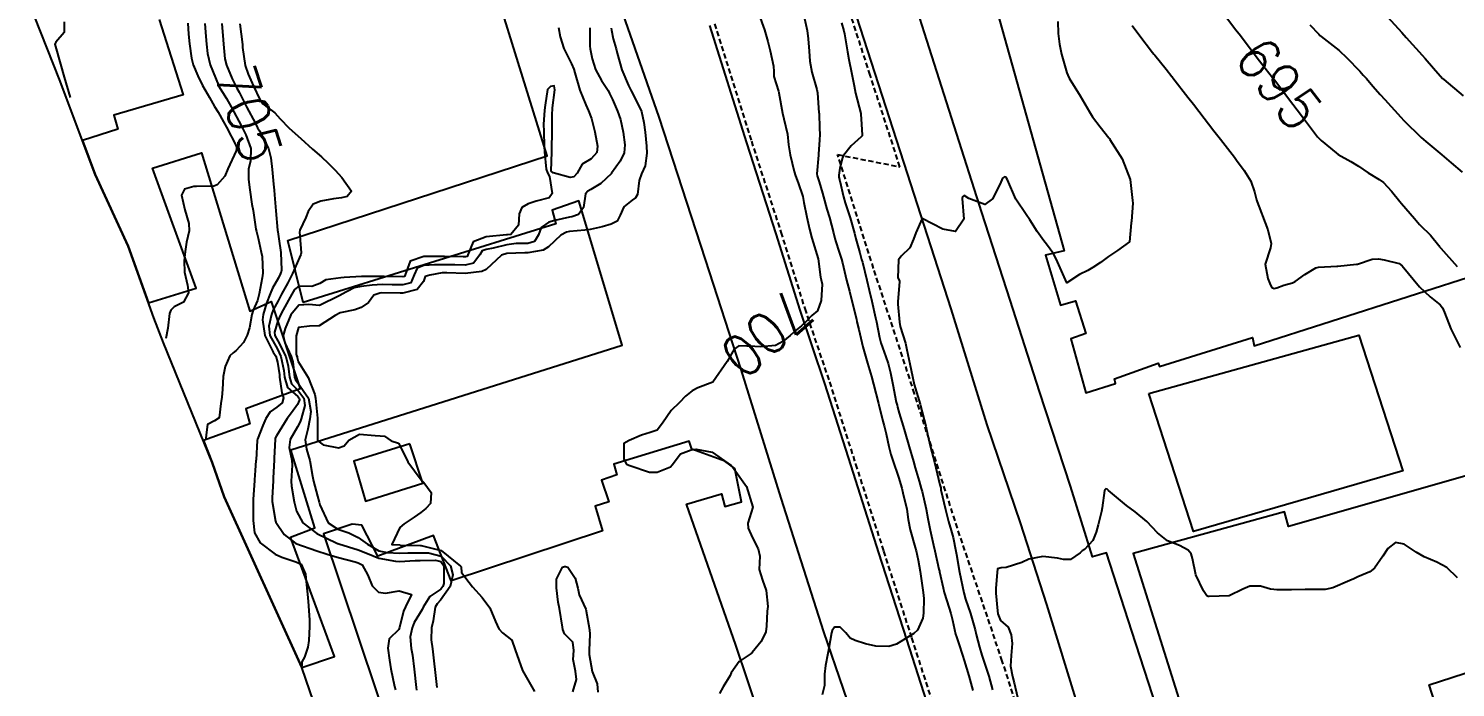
# Model space of a CAD drawing. Header units: metres. Extents: x 292545 to 299085, y 7450245 to 7463078.
# Drawn here: x 296831.3 to 296968.9, y 7452537.4 to 7452600.8 of the extents above; entities that cross this region are included whole.
import ezdxf
from ezdxf.enums import TextEntityAlignment as Align

# ---------------------------------------------------------------- set-up
doc = ezdxf.new("R2010")
doc.units = ezdxf.units.M
doc.linetypes.add('DASHED', pattern=[0.75, 0.5, -0.25])
for name, color, linetype in [('Area', 45, 'Continuous'), ('Canteiro', 45, 'DASHED'), ('Cotas', 45, 'Continuous'), ('Curvas de Nivel 1m', 11, 'Continuous'), ('Curvas de Nivel 5m', 15, 'Continuous'), ('Edificações', 30, 'Continuous'), ('Vias Primárias', 230, 'Continuous')]:
    doc.layers.add(name, color=color, linetype=linetype)
doc.styles.add('Style-STANDARD', font='STANDARD.shx')

msp = doc.modelspace()

# ---------------------------------------------------------------- linework, layer by layer
at = {"layer": 'Area'}
msp.add_polyline3d([(296859.16, 7452534.88, 704.36), (296857.63, 7452539.27, 713.06), (296850.15, 7452555.73, 712.18), (296849.01, 7452559.03, 712.31), (296844.32, 7452570.57, 706.93), (296843.39, 7452572.96, 707.01), (296840.89, 7452579.87, 716.77), (296837.72, 7452586.78, 712.72), (296834.29, 7452595.95, 707.87), (296831.3, 7452603.49, 707.73)], dxfattribs=at)
at = {"layer": 'Canteiro'}
for points in [[(296928.26, 7452530.32), (296925.17, 7452539.9), (296920.84, 7452552.71), (296916.71, 7452565.66), (296912.76, 7452577.74), (296909.29, 7452588.71), (296915.3, 7452587.53), (296912.43, 7452596.36), (296908.13, 7452609.71)], [(296897.44, 7452601.3), (296900.98, 7452590), (296903.83, 7452581.22), (296906.12, 7452573.87), (296908.51, 7452566.79), (296911.03, 7452558.86), (296913.72, 7452550.49), (296916.42, 7452542.14), (296918.61, 7452535.32)]]:
    msp.add_lwpolyline(points, dxfattribs=at)
at = {"layer": 'Curvas de Nivel 1m', "flags": 128}
for points, elevation in [([(296905.98, 7452602.38), (296906.36, 7452600.66), (296906.47, 7452599.86), (296906.54, 7452598.66), (296906.61, 7452597.69), (296906.8, 7452596.66), (296907.29, 7452594.96), (296907.36, 7452594.65), (296907.49, 7452592.74), (296907.5, 7452592.65), (296907.56, 7452591.26), (296907.57, 7452590.65), (296907.55, 7452590.14), (296907.46, 7452588.73), (296907.45, 7452588.65), (296907.3, 7452586.86), (296907.32, 7452586.65), (296907.5, 7452586.08), (296907.84, 7452585), (296907.94, 7452584.64), (296908.27, 7452583.44), (296908.5, 7452582.63), (296908.91, 7452581.16), (296909.04, 7452580.63), (296909.12, 7452580.31), (296909.42, 7452579.4), (296909.67, 7452578.62), (296909.76, 7452578.27), (296910.16, 7452576.61), (296910.44, 7452575.55), (296910.68, 7452574.61), (296911.11, 7452572.84), (296911.16, 7452572.6), (296911.33, 7452571.84), (296911.62, 7452570.6), (296911.74, 7452570.17), (296912.19, 7452568.59), (296912.56, 7452567.31), (296912.76, 7452566.59), (296913.24, 7452564.71), (296913.28, 7452564.58), (296913.66, 7452563), (296913.77, 7452562.57), (296913.98, 7452561.8), (296914.24, 7452560.56), (296914.42, 7452559.79), (296914.84, 7452558.56), (296914.93, 7452558.31), (296915.16, 7452557.63), (296915.48, 7452556.55), (296915.59, 7452556.1), (296915.96, 7452554.54), (296916.11, 7452553.54), (296916.28, 7452552.54), (296916.78, 7452550.84), (296916.87, 7452550.53), (296917.07, 7452549.63), (296917.25, 7452548.53), (296917.28, 7452548.3), (296917.55, 7452546.52), (296917.62, 7452545.93), (296917.56, 7452544.52), (296917.5, 7452544.02), (296916.99, 7452542.87), (296916.63, 7452542.54), (296914.97, 7452541.53), (296914.24, 7452541.3), (296912.97, 7452541.34), (296911.99, 7452541.57), (296910.98, 7452541.87), (296910.49, 7452542.12), (296910.08, 7452542.61), (296909.54, 7452543.17), (296908.99, 7452543.18), (296908.76, 7452542.86), (296908.71, 7452542.63), (296908.46, 7452541.14), (296908.35, 7452540.64), (296908.12, 7452539.47), (296908.02, 7452538.64), (296908.02, 7452537.55), (296907.81, 7452536.64)], 699), ([(296834.72, 7452601.51), (296834.72, 7452600.46), (296833.94, 7452599.53), (296833.84, 7452599.33), (296833.96, 7452598.9), (296834.72, 7452596.18), (296835.3, 7452594.22)], 708), ([(296846.64, 7452601.37), (296846.73, 7452600.31), (296846.83, 7452599.37), (296847.01, 7452597.99), (296847.17, 7452597.36), (296847.62, 7452596.28), (296848.08, 7452595.36), (296848.73, 7452594.21), (296849.24, 7452593.34), (296849.58, 7452592.78), (296850.1, 7452591.86), (296850.38, 7452591.33), (296851.31, 7452589.54), (296851.36, 7452589.31), (296851.3, 7452589.08), (296850.51, 7452587.33), (296850.21, 7452586.62), (296849.49, 7452585.78), (296849.17, 7452585.66), (296847.49, 7452585.64), (296847.22, 7452585.63), (296846.34, 7452585.37), (296846.06, 7452584.79), (296846.37, 7452583.37), (296846.76, 7452582.06), (296846.79, 7452581.37), (296846.53, 7452580.27), (296846.39, 7452579.37), (296846.29, 7452578.48), (296846.32, 7452577.37), (296846.62, 7452576.13), (296846.71, 7452575.37), (296846.24, 7452574.49), (296845.35, 7452574.03), (296845.01, 7452573.72), (296844.88, 7452573.39), (296844.73, 7452571.99), (296844.52, 7452570.97)], 707), ([(296848.28, 7452601.35), (296848.38, 7452600.07), (296848.45, 7452599.35), (296848.55, 7452598.45), (296848.81, 7452597.35), (296849.6, 7452595.38), (296849.62, 7452595.34), (296850.37, 7452594.11), (296850.82, 7452593.32), (296851.09, 7452592.82), (296851.57, 7452591.91), (296851.88, 7452591.31), (296852.24, 7452590.62), (296852.73, 7452589.3), (296852.71, 7452588.11), (296852.5, 7452587.3), (296852.5, 7452586.3), (296852.63, 7452585.3), (296852.84, 7452583.92), (296852.95, 7452583.3), (296853.21, 7452581.53), (296853.26, 7452581.29), (296853.43, 7452580.64), (296853.74, 7452579.29), (296853.81, 7452578.89), (296853.9, 7452577.28), (296853.83, 7452576.84), (296853.53, 7452575.29), (296853.5, 7452575.15), (296853.36, 7452574.65), (296852.94, 7452573.7), (296852.83, 7452573.3), (296852.6, 7452572.02), (296852.37, 7452571.3), (296852.02, 7452570.6), (296851.3, 7452569.82), (296851.01, 7452569.6), (296850.72, 7452569.32), (296850.25, 7452568.29), (296850.06, 7452567.33), (296850.01, 7452566.08), (296849.92, 7452565.33), (296849.85, 7452564.72), (296849.67, 7452563.33), (296849.22, 7452563.04), (296848.54, 7452562.7), (296848.42, 7452561.71), (296848.4, 7452561.33)], 706), ([(296851.67, 7452601.31), (296851.91, 7452599.31), (296851.94, 7452599.02), (296852.18, 7452597.3), (296852.47, 7452596.46), (296852.98, 7452595.3), (296853.59, 7452594.01), (296853.88, 7452593.58), (296854.29, 7452593.28), (296855.03, 7452592.72), (296855.57, 7452592.15), (296856.41, 7452591.25), (296857.55, 7452590.24), (296858.68, 7452589.23), (296859.53, 7452588.48), (296860.19, 7452587.88), (296860.87, 7452587.2), (296861.5, 7452586.5), (296862.43, 7452585.18), (296862, 7452584.66), (296861.48, 7452584.53), (296860.7, 7452584.43), (296859.47, 7452584.23), (296858.75, 7452583.94), (296858.26, 7452583.23), (296858.04, 7452582.65), (296857.44, 7452581.41), (296857.42, 7452581.24), (296857.44, 7452580.86), (296857.59, 7452579.24), (296857.56, 7452579.09), (296857.41, 7452578.78), (296856.75, 7452577.25), (296856.28, 7452576.36), (296855.7, 7452575.26), (296855.36, 7452574.62), (296854.88, 7452573.75), (296854.71, 7452573.28), (296854.45, 7452572.16), (296854.57, 7452571.28), (296855.3, 7452569.95), (296855.63, 7452569.26), (296855.92, 7452567.9), (296855.97, 7452567.26), (296856.26, 7452566.25), (296857.25, 7452565.4), (296857.4, 7452565.24), (296857.42, 7452565.07), (296857.24, 7452564.63), (296856.66, 7452563.82), (296856.22, 7452563.26), (296855.21, 7452561.61), (296855.09, 7452561.39), (296855.06, 7452561.27), (296854.99, 7452559.46), (296854.98, 7452559.27), (296854.89, 7452557.54), (296854.87, 7452557.27), (296854.78, 7452555.63), (296854.8, 7452555.27), (296855.1, 7452553.37), (296855.14, 7452553.27), (296855.95, 7452552.11), (296857.08, 7452551.24), (296859.08, 7452550.52), (296860.08, 7452550.19), (296861.06, 7452549.91), (296862.78, 7452549.45), (296863.06, 7452549.37), (296863.46, 7452549.17), (296864.01, 7452548.19), (296864.43, 7452547.16), (296865.03, 7452546.53), (296865.72, 7452546.45), (296867.03, 7452546.67), (296868.21, 7452546.3), (296867.63, 7452545.12), (296867.43, 7452544.7), (296867.07, 7452543.13), (296866.98, 7452542.94), (296866.07, 7452542.04), (296865.95, 7452541.14), (296866.1, 7452539.99), (296866.24, 7452539.14), (296866.59, 7452537.46), (296866.66, 7452537.13)], 704), ([(296882.39, 7452600.94), (296882.56, 7452600.05), (296882.89, 7452598.94), (296883.63, 7452597.46), (296883.86, 7452596.93), (296883.96, 7452596.58), (296884.43, 7452594.92), (296885.01, 7452593.5), (296885.28, 7452592.91), (296885.57, 7452592.18), (296885.9, 7452590.9), (296886.14, 7452589.5), (296886.07, 7452588.9), (296885.53, 7452588.31), (296884.67, 7452587.77), (296884.19, 7452586.92), (296883.86, 7452586.57), (296883.51, 7452586.49), (296881.86, 7452586.95), (296881.67, 7452587.12), (296881.75, 7452588.96), (296881.76, 7452589.18), (296881.78, 7452590.96), (296881.79, 7452592.75), (296881.8, 7452592.96), (296881.82, 7452593.2), (296882.03, 7452594.95), (296881.98, 7452595.32), (296881.61, 7452595.25), (296881.33, 7452594.96), (296881.1, 7452593.46), (296881.03, 7452592.97), (296880.94, 7452591.59), (296880.97, 7452590.97), (296881.01, 7452589.49), (296881.03, 7452588.97), (296881.19, 7452587.29), (296881.34, 7452586.96), (296881.51, 7452586.59), (296881.78, 7452584.96), (296881.48, 7452584.54), (296880.25, 7452584.2), (296879.47, 7452583.97), (296878.84, 7452583.62), (296878.59, 7452582.99), (296878.53, 7452581.9), (296877.78, 7452581), (296877.46, 7452580.97), (296877.43, 7452580.96), (296877.39, 7452580.96), (296875.43, 7452580.78), (296874.17, 7452580.31), (296873.66, 7452579.05), (296873.57, 7452578.89), (296873.41, 7452578.85), (296873.21, 7452578.85), (296871.41, 7452578.88), (296869.62, 7452578.89), (296869.41, 7452578.88), (296868.1, 7452578.42), (296867.6, 7452577.12), (296867.54, 7452576.97), (296867.39, 7452576.93), (296865.57, 7452576.97), (296865.39, 7452576.96), (296863.61, 7452576.95), (296863.39, 7452576.95), (296861.72, 7452576.85), (296861.39, 7452576.83), (296859.97, 7452576.63), (296859.38, 7452576.27), (296858.62, 7452575.98), (296857.37, 7452576.01), (296856.93, 7452575.69), (296856.67, 7452575.25), (296855.85, 7452573.76), (296855.58, 7452573.27), (296855.34, 7452572.68), (296855.01, 7452571.59), (296855.04, 7452571.27), (296855.32, 7452570.76), (296856.09, 7452569.26), (296856.34, 7452568.31), (296856.45, 7452567.25), (296856.64, 7452566.62), (296857.26, 7452565.99), (296857.84, 7452565.23), (296857.94, 7452564.54), (296857.59, 7452563.24), (296857.5, 7452562.96), (296857.22, 7452562.46), (296856.53, 7452561.25), (296856.42, 7452560.48), (296856.67, 7452559.25), (296856.71, 7452558.79), (296856.63, 7452557.25), (296856.64, 7452556.74), (296856.91, 7452555.24), (296857.12, 7452554.35), (296857.73, 7452553.23), (296859.09, 7452552.18), (296861.01, 7452551.27), (296861.08, 7452551.24), (296861.11, 7452551.23), (296861.22, 7452551.2), (296863.07, 7452550.63), (296863.96, 7452550.27), (296865.06, 7452549.83), (296866.68, 7452549.51), (296867.06, 7452549.5), (296868.58, 7452549.59), (296869.06, 7452549.59), (296870.53, 7452549.61), (296871.06, 7452549.48), (296871.35, 7452549.08), (296871.32, 7452547.36), (296871.25, 7452547.08), (296871.03, 7452546.84), (296870, 7452546.11), (296869.34, 7452545.1), (296869.25, 7452544.86), (296869, 7452544.46), (296868.48, 7452543.62), (296868.28, 7452543.11), (296868.1, 7452542.24), (296868.18, 7452541.11), (296868.3, 7452540.46), (296868.47, 7452539.11), (296868.66, 7452537.36), (296868.7, 7452537.1)], 703), ([(296885.41, 7452600.91), (296885.41, 7452599.16), (296885.44, 7452598.91), (296885.64, 7452597.93), (296885.96, 7452596.9), (296886.54, 7452595.83), (296887.16, 7452594.89), (296887.32, 7452594.6), (296887.59, 7452594), (296888.08, 7452592.88), (296888.35, 7452592.1), (296888.61, 7452590.87), (296888.77, 7452589.64), (296888.71, 7452588.87), (296888.33, 7452588.06), (296887.51, 7452586.92), (296887.49, 7452586.88), (296886.48, 7452585.91), (296885.49, 7452585.34), (296885.22, 7452585.18), (296885, 7452584.91), (296884.8, 7452583.59), (296884.31, 7452582.92), (296883.68, 7452582.71), (296883.46, 7452582.67), (296882.05, 7452582.36), (296881.45, 7452582.18), (296880.73, 7452581.68), (296880.47, 7452580.97), (296880.07, 7452580.33), (296879.42, 7452580.15), (296878.3, 7452580.12), (296877.42, 7452580.02), (296876.09, 7452579.69), (296875.42, 7452579.57), (296875.03, 7452579.42), (296874.81, 7452579.04), (296874.2, 7452578.25), (296873.4, 7452578.05), (296872.41, 7452578.07), (296871.4, 7452578.09), (296870.42, 7452578.07), (296869.4, 7452578), (296868.76, 7452577.75), (296868.49, 7452577.11), (296868.14, 7452576.35), (296867.38, 7452576.14), (296866.36, 7452576.16), (296865.38, 7452576.17), (296864.41, 7452576.12), (296863.38, 7452576), (296862.7, 7452575.85), (296861.42, 7452575.19), (296861.39, 7452575.16), (296861.36, 7452575.15), (296861.25, 7452575.08), (296859.35, 7452574.17), (296858.33, 7452574.25), (296857.35, 7452574.2), (296856.58, 7452573.25), (296856.03, 7452571.96), (296855.85, 7452571.26), (296856.02, 7452570.55), (296856.62, 7452569.25), (296856.78, 7452568.74), (296856.95, 7452567.24), (296857.02, 7452567), (296857.27, 7452566.71), (296858.28, 7452565.23), (296858.51, 7452563.95), (296858.42, 7452563.23), (296858.21, 7452562.23), (296857.98, 7452561.23), (296858.09, 7452560.33), (296858.43, 7452559.23), (296858.68, 7452557.7), (296858.76, 7452557.22), (296859.14, 7452555.79), (296859.31, 7452555.22), (296859.38, 7452554.96), (296860.19, 7452553.21), (296861.1, 7452552.6), (296862.16, 7452552.25), (296863.09, 7452551.81), (296863.97, 7452551.16), (296865.07, 7452550.53), (296865.86, 7452550.35), (296867.07, 7452550.31), (296867.87, 7452550.32), (296869.07, 7452550.32), (296869.85, 7452550.32), (296871.07, 7452550.02), (296871.99, 7452549.07), (296872.2, 7452548.21), (296871.93, 7452547.07), (296871.02, 7452545.76), (296870.68, 7452545.42), (296870.51, 7452545.09), (296870.31, 7452543.77), (296870.16, 7452543.09), (296870.12, 7452541.94), (296870.24, 7452541.09), (296870.41, 7452539.62), (296870.47, 7452539.08), (296870.65, 7452537.35)], 702), ([(296887.46, 7452600.88), (296887.49, 7452600.7), (296887.66, 7452599.87), (296887.95, 7452598.88), (296888.04, 7452598.48), (296888.49, 7452596.87), (296889.12, 7452595.36), (296889.38, 7452594.86), (296889.6, 7452594.49), (296890.39, 7452592.85), (296890.62, 7452591.79), (296890.74, 7452590.85), (296890.87, 7452589.52), (296890.9, 7452588.85), (296890.74, 7452587.62), (296890.39, 7452586.85), (296890.15, 7452586.21), (296889.99, 7452584.85), (296889.81, 7452584.53), (296889.48, 7452584.32), (296888.67, 7452583.67), (296888.33, 7452582.87), (296888.04, 7452582.28), (296887.45, 7452581.99), (296886.61, 7452581.73), (296885.44, 7452581.48), (296884.93, 7452581.43), (296883.44, 7452581.28), (296883.15, 7452581.22), (296882.6, 7452580.94), (296881.42, 7452579.8), (296880.9, 7452579.48), (296879.42, 7452579.25), (296879.15, 7452579.25), (296877.41, 7452579.17), (296876.89, 7452579.01), (296875.4, 7452577.63), (296875, 7452577.43), (296873.39, 7452577.25), (296871.62, 7452577.3), (296871.4, 7452577.31), (296871.18, 7452577.3), (296869.97, 7452577.09), (296869.55, 7452576.94), (296869.38, 7452576.48), (296868.77, 7452575.71), (296867.37, 7452575.34), (296867.14, 7452575.34), (296865.37, 7452575.37), (296865.16, 7452575.36), (296864.59, 7452575.16), (296864.07, 7452574.45), (296863.35, 7452573.97), (296862.77, 7452573.76), (296861.35, 7452573.44), (296860.85, 7452573.2), (296859.33, 7452572.19), (296858.39, 7452572.17), (296857.33, 7452572.04), (296857.1, 7452571.24), (296857.11, 7452569.42), (296857.18, 7452569.24), (296857.21, 7452569.15), (296857.29, 7452568.78), (296858.27, 7452567.23), (296858.89, 7452565.59), (296858.97, 7452565.22), (296859.14, 7452563.31), (296859.14, 7452563.22), (296859.15, 7452561.28), (296859.15, 7452561.22), (296859.2, 7452561.11), (296859.69, 7452560.72), (296861.19, 7452560.45), (296861.74, 7452560.65), (296862.18, 7452561.19), (296863.21, 7452561.75), (296864.72, 7452561.64), (296865.21, 7452561.59), (296865.63, 7452561.57), (296866.27, 7452561.13), (296866.96, 7452560.88), (296867.19, 7452560.48), (296867.85, 7452559.11), (296869.16, 7452557.37), (296869.41, 7452557.1), (296870.1, 7452556.14), (296870.05, 7452555.09), (296869.61, 7452554.61), (296869.12, 7452554.2), (296868.47, 7452553.75), (296867.52, 7452553.12), (296867.1, 7452552.77), (296866.33, 7452551.14), (296867.08, 7452551.09), (296867.13, 7452551.08), (296869.08, 7452551.02), (296869.16, 7452551.02), (296871.07, 7452550.55), (296872.95, 7452549.05), (296872.99, 7452548.99), (296873.05, 7452548.43), (296874.11, 7452547.04), (296875.02, 7452546.04), (296875.76, 7452545.02), (296876.3, 7452543.71), (296876.63, 7452543.01), (296876.98, 7452542.63), (296877.89, 7452541.91), (296878.21, 7452540.99), (296878.93, 7452538.98), (296880.09, 7452536.97)], 701), ([(296909.68, 7452601.4), (296909.89, 7452600.62), (296909.96, 7452600.33), (296910.26, 7452598.61), (296910.39, 7452597.86), (296910.63, 7452596.61), (296910.88, 7452595.34), (296911.03, 7452594.61), (296911.53, 7452592.65), (296911.54, 7452592.6), (296911.58, 7452592.11), (296911.67, 7452590.6), (296911.65, 7452590.5), (296911.55, 7452590.41), (296910.61, 7452589.54), (296909.85, 7452588.62), (296909.75, 7452588.4), (296909.51, 7452587.39), (296909.41, 7452586.72), (296909.41, 7452586.62), (296909.42, 7452586.54), (296909.5, 7452586.17), (296909.86, 7452584.62), (296910.02, 7452584.07), (296910.49, 7452582.61), (296910.91, 7452581.14), (296911.05, 7452580.6), (296911.42, 7452579.25), (296911.6, 7452578.6), (296911.68, 7452578.33), (296912.11, 7452576.59), (296912.34, 7452575.63), (296912.6, 7452574.59), (296912.96, 7452572.97), (296913.04, 7452572.58), (296913.32, 7452571.09), (296913.46, 7452570.58), (296913.95, 7452569.22), (296914.16, 7452568.57), (296914.4, 7452567.68), (296914.63, 7452566.56), (296914.95, 7452564.85), (296915.02, 7452564.55), (296915.06, 7452564.37), (296915.24, 7452563.79), (296915.62, 7452562.55), (296915.78, 7452561.98), (296916.18, 7452560.54), (296916.6, 7452559.12), (296916.77, 7452558.53), (296917.16, 7452557.24), (296917.36, 7452556.53), (296917.44, 7452556.24), (296917.83, 7452554.52), (296918, 7452553.63), (296918.21, 7452552.52), (296918.54, 7452551.06), (296918.67, 7452550.51), (296919.06, 7452548.75), (296919.1, 7452548.56), (296919.11, 7452548.51), (296919.47, 7452546.94), (296919.58, 7452546.5), (296919.82, 7452545.69), (296920.2, 7452544.49), (296920.36, 7452543.85), (296920.67, 7452542.48), (296920.74, 7452542.24), (296920.97, 7452541.55), (296921.33, 7452540.48), (296921.49, 7452539.94), (296921.93, 7452538.47), (296922.32, 7452537.07)], 698), ([(296930.52, 7452601.53), (296930.56, 7452600.37), (296930.68, 7452599.35), (296930.87, 7452598.37), (296931.4, 7452596.59), (296931.48, 7452596.36), (296931.62, 7452596.06), (296932.67, 7452594.35), (296933.58, 7452592.81), (296933.88, 7452592.34), (296934.61, 7452591.37), (296935.43, 7452590.31), (296935.49, 7452590.25), (296935.55, 7452590.15), (296936.72, 7452588.3), (296937.5, 7452586.29), (296937.73, 7452584.29), (296937.75, 7452584.02), (296937.61, 7452582.29), (296937.6, 7452582.14), (296937.43, 7452580.29), (296936.26, 7452579.46), (296935.42, 7452578.87), (296934.63, 7452578.32), (296933.91, 7452577.83), (296933.4, 7452577.55), (296932.6, 7452577.14), (296931.38, 7452576.36), (296930.5, 7452578.37), (296930.14, 7452579.1), (296929.43, 7452580.07), (296929.18, 7452580.39), (296928.54, 7452581.3), (296927.83, 7452582.41), (296927.47, 7452582.93), (296926.49, 7452584.42), (296925.66, 7452586.27), (296925.58, 7452586.43), (296925.5, 7452586.52), (296925.37, 7452586.57), (296925.18, 7452586.43), (296924.96, 7452585.9), (296924.22, 7452584.45), (296923.48, 7452583.89), (296921.94, 7452584.48), (296921.49, 7452584.75), (296921.32, 7452584.64), (296921.3, 7452584.48), (296921.46, 7452582.48), (296920.65, 7452581.28), (296919.45, 7452581.53), (296917.46, 7452582.53), (296916.82, 7452581.16), (296916.62, 7452580.54), (296916.26, 7452579.71), (296915.42, 7452578.93), (296915.17, 7452578.55), (296915.11, 7452576.83), (296915.25, 7452576.55), (296915.26, 7452576.43), (296915.11, 7452574.55), (296915.11, 7452574.3), (296915.26, 7452572.55), (296915.34, 7452572.14), (296915.84, 7452570.54), (296915.96, 7452569.89), (296916.24, 7452568.54), (296916.5, 7452567.32), (296916.67, 7452566.54), (296917.24, 7452564.64), (296917.28, 7452564.53), (296917.3, 7452564.48), (296917.8, 7452562.52), (296917.97, 7452561.76), (296918.25, 7452560.52), (296918.62, 7452559.07), (296918.76, 7452558.51), (296919.16, 7452556.87), (296919.23, 7452556.59), (296919.24, 7452556.51), (296919.25, 7452556.41), (296919.69, 7452554.5), (296919.97, 7452553.36), (296920.23, 7452552.49), (296920.42, 7452551.81), (296920.7, 7452550.49), (296920.76, 7452550.18), (296921.05, 7452548.48), (296921.45, 7452546.48), (296921.63, 7452545.86), (296922.1, 7452544.47), (296922.54, 7452542.92), (296922.65, 7452542.46), (296922.97, 7452541.25), (296923.2, 7452540.46), (296923.32, 7452540.09), (296923.86, 7452538.45), (296924.23, 7452537.13)], 697), ([(296937.68, 7452601.13), (296938.33, 7452600.28), (296939.66, 7452598.55), (296939.78, 7452598.39), (296939.87, 7452598.27), (296940.97, 7452596.92), (296941.51, 7452596.24), (296941.56, 7452596.18), (296941.62, 7452596.11), (296943.07, 7452594.23), (296943.59, 7452593.55), (296944.63, 7452592.2), (296945.04, 7452591.67), (296945.56, 7452591), (296946.21, 7452590.18), (296947.54, 7452588.46), (296947.76, 7452588.17), (296948.5, 7452587.18), (296949.14, 7452586.15), (296949.49, 7452585.13), (296949.68, 7452584.34), (296949.73, 7452584.15), (296949.89, 7452583.73), (296950.5, 7452582.13), (296950.76, 7452581.45), (296951.1, 7452580.13), (296951.03, 7452579.73), (296950.5, 7452578.13), (296950.77, 7452576.75), (296951.02, 7452576.13), (296951.16, 7452575.9), (296951.38, 7452575.8), (296951.63, 7452575.86), (296952.32, 7452576.11), (296953.15, 7452576.34), (296953.39, 7452576.46), (296954.33, 7452577.16), (296955.41, 7452577.78), (296955.65, 7452577.84), (296957.41, 7452577.95), (296957.51, 7452577.95), (296958.41, 7452578.04), (296959.31, 7452578.13), (296959.41, 7452578.16), (296960.81, 7452578.63), (296961.42, 7452578.65), (296961.97, 7452578.56), (296963.42, 7452578.21), (296963.71, 7452577.98), (296965.38, 7452575.96), (296966.42, 7452574.99), (296967.37, 7452574.22), (296967.6, 7452573.93), (296967.79, 7452573.5), (296968.42, 7452571.92), (296969.31, 7452570.11)], 696), ([(296954.82, 7452601.22), (296955.68, 7452600.3), (296955.78, 7452600.19), (296955.91, 7452600.08), (296957.65, 7452598.72), (296958.37, 7452598.04), (296959.63, 7452596.74), (296959.97, 7452596.37), (296960.28, 7452596.02), (296960.9, 7452595.3), (296961.61, 7452594.49), (296962.05, 7452594), (296963.58, 7452592.31), (296963.89, 7452591.98), (296965.56, 7452590.34), (296965.76, 7452590.16), (296966.01, 7452589.95), (296967.53, 7452588.67), (296968.43, 7452587.92), (296969.51, 7452587.02)], 694), ([(296962.3, 7452601.99), (296963.68, 7452600.46), (296964.11, 7452599.98), (296965.65, 7452598.28), (296965.93, 7452597.96), (296966.73, 7452597.04), (296967.62, 7452596.02), (296967.72, 7452595.93), (296969.61, 7452594.35)], 693), ([(296969.05, 7452547.91), (296968.03, 7452548.9), (296967.07, 7452549.42), (296965.85, 7452549.95), (296965.08, 7452550.39), (296963.91, 7452551.16), (296963.09, 7452551.33), (296962.33, 7452550.74), (296961.86, 7452550), (296961.06, 7452548.86), (296960.59, 7452548.49), (296959.45, 7452548.03), (296959.19, 7452547.89), (296959.05, 7452547.82), (296958.67, 7452547.65), (296957.04, 7452546.96), (296956.3, 7452546.8), (296955.04, 7452546.78), (296954.35, 7452546.78), (296953.04, 7452546.75), (296951.67, 7452546.75), (296951.04, 7452546.84), (296950.07, 7452547.11), (296949.04, 7452547.12), (296948.37, 7452546.83), (296947.03, 7452546.17), (296945.12, 7452546.11), (296945.03, 7452546.11), (296944.88, 7452546.2), (296944.58, 7452546.67), (296943.83, 7452548.21), (296943.5, 7452549.78), (296943.39, 7452550.22), (296943.08, 7452550.6), (296942.26, 7452551.05), (296941.09, 7452551.5), (296940.14, 7452552.26), (296939.11, 7452553.34), (296937.99, 7452554.28), (296937.13, 7452554.9), (296935.42, 7452556.32), (296935.29, 7452556.45), (296935.15, 7452556.51), (296935.06, 7452556.41), (296935.03, 7452556.32), (296934.8, 7452554.65), (296934.73, 7452554.32), (296934.4, 7452553.04), (296934.21, 7452552.33), (296933.9, 7452551.53), (296933.08, 7452550.66), (296932.88, 7452550.53), (296932.68, 7452550.34), (296931.73, 7452549.69), (296931.07, 7452549.68), (296930.5, 7452549.8), (296929.07, 7452549.97), (296927.74, 7452549.73), (296927.06, 7452549.41), (296925.54, 7452548.92), (296925.06, 7452548.87), (296924.72, 7452548.78), (296924.68, 7452548.44), (296924.55, 7452546.93), (296924.56, 7452546.44), (296924.7, 7452544.75), (296924.75, 7452544.44), (296925, 7452543.82), (296925.74, 7452543.18), (296926.01, 7452542.42), (296926.13, 7452541.58), (296926.02, 7452540.42), (296925.95, 7452539.42), (296926.15, 7452538.42), (296926.31, 7452537.8), (296926.64, 7452536.41)], 696), ([(296883.77, 7452536.93), (296884.11, 7452538.11), (296884.02, 7452538.92), (296883.81, 7452540.06), (296883.86, 7452540.93), (296883.76, 7452541.71), (296882.98, 7452542.53), (296882.81, 7452542.94), (296882.76, 7452543.16), (296882.47, 7452544.95), (296882.37, 7452545.59), (296882.2, 7452546.95), (296882.21, 7452547.78), (296882.78, 7452548.94), (296882.97, 7452549.02), (296883.05, 7452549.02), (296883.3, 7452548.94), (296884, 7452547.88), (296884.25, 7452546.92), (296884.38, 7452546.27), (296885.01, 7452544.91), (296885.37, 7452542.91), (296885.4, 7452542.48), (296885.35, 7452540.91), (296885.34, 7452540.52), (296885.64, 7452538.9), (296886.1, 7452537.72), (296886.19, 7452536.9)], 701)]:
    msp.add_lwpolyline(points, dxfattribs=dict(at, elevation=elevation))
at = {"layer": 'Curvas de Nivel 5m', "flags": 128}
for points, elevation in [([(296901.7, 7452602.23), (296902.26, 7452600.71), (296902.56, 7452599.61), (296902.79, 7452598.7), (296903.1, 7452597.23), (296903.13, 7452596.7), (296903.16, 7452596.23), (296903.6, 7452594.81), (296903.64, 7452594.69), (296903.64, 7452594.65), (296903.99, 7452592.69), (296904.12, 7452592.14), (296904.46, 7452590.68), (296904.57, 7452589.65), (296904.72, 7452588.68), (296905.1, 7452587.08), (296905.23, 7452586.67), (296905.5, 7452585.99), (296905.93, 7452584.67), (296906.05, 7452584.09), (296906.32, 7452582.66), (296906.59, 7452581.52), (296906.8, 7452580.66), (296907.41, 7452578.65), (296907.64, 7452576.89), (296907.71, 7452576.65), (296907.82, 7452576.21), (296907.71, 7452574.64), (296907.35, 7452573.64), (296906.81, 7452573.19), (296906.29, 7452572.66), (296905.8, 7452572.2), (296905.33, 7452571.81), (296904.73, 7452571.27), (296904, 7452570.69), (296903.31, 7452570.32), (296901.85, 7452570.17), (296901.31, 7452570.22), (296899.76, 7452570.28), (296899.31, 7452569.95), (296898.64, 7452568.75), (296897.27, 7452566.77), (296895.82, 7452566.23), (296895.26, 7452565.93), (296894.63, 7452565.42), (296894.06, 7452564.8), (296893.24, 7452564.04), (296892.4, 7452562.83), (296891.91, 7452562.14), (296891.21, 7452561.91), (296890.4, 7452561.66), (296889.21, 7452561.16), (296888.67, 7452560.87), (296888.68, 7452559.36), (296888.94, 7452558.86), (296889.11, 7452558.8), (296889.17, 7452558.78), (296889.28, 7452558.75), (296891.17, 7452558.11), (296891.9, 7452558.1), (296893.17, 7452558.61), (296893.35, 7452558.82), (296894.14, 7452559.86), (296895.19, 7452560.24), (296895.67, 7452560.31), (296897.19, 7452560.02), (296899.04, 7452558.74), (296899.11, 7452558.67), (296899.17, 7452558.6), (296900.52, 7452556.73), (296901.12, 7452554.72), (296900.64, 7452553.19), (296900.66, 7452552.72), (296901.09, 7452551.76), (296901.62, 7452550.71), (296901.79, 7452550), (296901.74, 7452548.71), (296902.04, 7452547.71), (296902.42, 7452546.71), (296902.56, 7452545.15), (296902.5, 7452544.7), (296902.45, 7452543.25), (296902.39, 7452542.71), (296901.91, 7452541.77), (296901.06, 7452540.72), (296901.01, 7452540.67), (296900.96, 7452540.64), (296899.81, 7452539.87), (296899.04, 7452538.75), (296898.93, 7452538.52), (296898.27, 7452537.4), (296897.9, 7452536.76)], 700), ([(296946.58, 7452602.18), (296947.68, 7452600.74), (296948.12, 7452600.17), (296949.64, 7452598.15), (296950.52, 7452597.02), (296951.22, 7452596.13), (296951.4, 7452595.9), (296951.62, 7452595.62), (296952.76, 7452594.11), (296953.59, 7452593.02), (296954.29, 7452592.09), (296955.56, 7452590.42), (296955.72, 7452590.24), (296955.92, 7452590.07), (296956.8, 7452589.31), (296957.54, 7452588.72), (296958.77, 7452588.04), (296959.52, 7452587.6), (296960.45, 7452586.96), (296961.51, 7452586.31), (296961.92, 7452586), (296962.69, 7452585.19), (296963.48, 7452584.19), (296963.64, 7452583.98), (296964.9, 7452582.53), (296965.4, 7452581.96), (296965.45, 7452581.9), (296966.45, 7452580.95), (296967.26, 7452579.93), (296967.33, 7452579.83), (296967.43, 7452579.7), (296969.01, 7452577.91)], 695), ([(296849.94, 7452601.33), (296850.07, 7452599.75), (296850.11, 7452599.33), (296850.23, 7452597.93), (296850.37, 7452597.33), (296850.93, 7452596), (296851.27, 7452595.31), (296851.39, 7452595.1), (296851.6, 7452594.71), (296852.31, 7452593.3), (296853.17, 7452591.69), (296853.38, 7452591.29), (296853.56, 7452590.98), (296854.42, 7452589.28), (296854.65, 7452588.4), (296854.78, 7452587.27), (296854.9, 7452585.86), (296854.97, 7452585.27), (296855.02, 7452584.81), (296855.15, 7452583.27), (296855.31, 7452581.41), (296855.33, 7452581.27), (296855.43, 7452580.59), (296855.61, 7452579.27), (296855.7, 7452577.57), (296855.62, 7452577.27), (296855.54, 7452577.12), (296855.39, 7452576.84), (296854.83, 7452575.82), (296854.59, 7452575.28), (296854.24, 7452574.4), (296853.92, 7452573.28), (296853.84, 7452572.78), (296854.07, 7452571.28), (296854.89, 7452569.68), (296855.14, 7452569.27), (296855.29, 7452568.71), (296855.49, 7452567.48), (296855.5, 7452567.27), (296855.73, 7452565.73), (296855.87, 7452565.26), (296855.74, 7452564.77), (296855.24, 7452564.36), (296854.58, 7452563.93), (296854.19, 7452563.28), (296853.9, 7452562.6), (296853.36, 7452561.29), (296853.34, 7452561.15), (296853.23, 7452559.29), (296853.22, 7452559.24), (296853.16, 7452558.27), (296853.09, 7452557.35), (296853.09, 7452557.29), (296852.96, 7452555.46), (296852.95, 7452555.29), (296852.94, 7452553.45), (296853.09, 7452552.27), (296853.64, 7452551.28), (296855.07, 7452550.2), (296855.71, 7452549.9), (296857.07, 7452549.47), (296857.59, 7452549.23), (296858.01, 7452548.27), (296858.1, 7452547.23), (296858.21, 7452546.04), (296858.28, 7452545.23), (296858.37, 7452543.85), (296858.38, 7452543.23), (296858.32, 7452541.88), (296858.23, 7452541.23), (296857.89, 7452540.29), (296857.66, 7452539.81), (296857.66, 7452539.44)], 705)]:
    msp.add_lwpolyline(points, dxfattribs=dict(at, elevation=elevation))
at = {"layer": 'Edificações'}
for points in [[(296998.97, 7452651.06), (296948.5, 7452637.04), (296954.06, 7452620.03), (296952.73, 7452619.66), (296952.62, 7452620), (296947.67, 7452618.69), (296948.66, 7452614.77), (296955.78, 7452616.63), (296956.53, 7452613.71), (296924.03, 7452604.82), (296931.12, 7452579.43), (296929.32, 7452579.01), (296930.77, 7452574.2), (296932.24, 7452574.62), (296933.22, 7452571.47), (296931.78, 7452570.95), (296933.21, 7452565.73), (296936.09, 7452566.65), (296935.99, 7452567.1), (296940.2, 7452568.59), (296940.32, 7452568.29), (296949.3, 7452571.07), (296949.46, 7452570.29), (296971.73, 7452577.41)], [(296984.83, 7452562.03), (296952.75, 7452552.87), (296952.38, 7452554.29), (296937.79, 7452550.27), (296947.81, 7452518.37), (296970.25, 7452525.41), (296966.31, 7452537.61), (296980.91, 7452542.32)]]:
    msp.add_lwpolyline(points, dxfattribs=at)
for points, elevation in [([(296843.88, 7452601.72), (296846.19, 7452594.45), (296839.53, 7452592.49), (296839.91, 7452591.15), (296836.49, 7452590.07), (296837.72, 7452586.78), (296840.89, 7452579.87), (296842.87, 7452574.41), (296847.47, 7452575.84), (296843.25, 7452587.41), (296847.96, 7452588.87), (296852.63, 7452573.62), (296854.7, 7452574.56), (296857.47, 7452566.14), (296852.24, 7452564.2), (296852.62, 7452562.76), (296848.15, 7452561.15), (296849.01, 7452559.03), (296850.15, 7452555.73), (296857.63, 7452539.27), (296860.8, 7452540.35), (296856.55, 7452551.85), (296858.89, 7452552.75), (296856.58, 7452560.25), (296888.52, 7452570.33), (296884.36, 7452584.24), (296881.79, 7452583.35), (296882.13, 7452582.04), (296857.76, 7452574.45), (296856.3, 7452580.43), (296881.29, 7452588.57), (296873.81, 7452612.72)], 713.06), ([(296907.57, 7452517.36), (296899.49, 7452541.42), (296894.73, 7452555.01), (296898.09, 7452556), (296898.43, 7452554.78), (296900.02, 7452555.25), (296899.39, 7452558.45), (296898.43, 7452559.16), (296895.24, 7452560.31), (296894.98, 7452561.1), (296887.71, 7452558.87), (296888.02, 7452557.84), (296886.54, 7452557.33), (296887.23, 7452555.25), (296885.93, 7452554.82), (296886.63, 7452552.46), (296872.05, 7452547.64), (296870.34, 7452551.99), (296864.97, 7452550), (296863.43, 7452553), (296862.49, 7452553.09), (296859.74, 7452552.17), (296866.51, 7452531.94)], 702.03)]:
    msp.add_lwpolyline(points, dxfattribs=dict(at, elevation=elevation))
for points in [[(296939.31, 7452565.69), (296959.53, 7452571.29), (296963.77, 7452558.23), (296943.59, 7452552.39)], [(296868.07, 7452560.82), (296862.66, 7452559.15), (296863.78, 7452555.31), (296869.31, 7452557.04)]]:
    msp.add_lwpolyline(points, close=True, dxfattribs=at)
at = {"layer": 'Vias Primárias'}
for points in [[(296945.67, 7452518.13), (296937.65, 7452542.77), (296935.23, 7452550.33), (296933.87, 7452549.93), (296931.73, 7452556.74), (296928.77, 7452565.87), (296925.94, 7452574.66), (296923.2, 7452583.12), (296920.54, 7452591.47), (296917.9, 7452599.74), (296915.42, 7452607.54), (296913.01, 7452615.01), (296908.52, 7452628.9), (296898.59, 7452661.34), (296894.03, 7452675.18), (296889.41, 7452689.16), (296884.39, 7452704.81), (296880.22, 7452717.17), (296878.14, 7452724.36), (296879.98, 7452725)], [(296932.53, 7452535.42), (296929.46, 7452545.34), (296926.91, 7452553.23), (296923.72, 7452562.67), (296920.23, 7452573.83), (296916.04, 7452586.87), (296912.91, 7452596.51), (296908.61, 7452609.86)], [(296896.96, 7452601.15), (296900.51, 7452589.85), (296903.35, 7452581.07), (296905.65, 7452573.72), (296908.03, 7452566.64), (296910.56, 7452558.71), (296913.24, 7452550.34), (296915.94, 7452541.99), (296918.13, 7452535.17)]]:
    msp.add_lwpolyline(points, dxfattribs=at)
at = {"layer": 'Vias Primárias', "elevation": 694.54}
msp.add_lwpolyline([(296913.51, 7452432.94), (296922.81, 7452442.97), (296928.31, 7452449.11), (296931.47, 7452452.62, 0.208897), (296933.5, 7452463.11), (296928.32, 7452479.97), (296924.92, 7452491.06), (296919.98, 7452505.12), (296915.96, 7452518.68), (296911.77, 7452531.66), (296907.98, 7452542.71), (296903.86, 7452555.59), (296900, 7452567.98), (296896.57, 7452578.6), (296892.09, 7452592.31), (296887.48, 7452605.58), (296882.38, 7452620.68), (296878.42, 7452633.5), (296876.71, 7452638.53, 0.381181), (296863.84, 7452639.72), (296860.22, 7452635.72), (296849.15, 7452623.11), (296831.3, 7452603.49)], format="xyb", dxfattribs=at)

# ---------------------------------------------------------------- texts
at = {"layer": 'Cotas', "style": 'Style-STANDARD'}
for s, rotation, p in [('695', 308.4952, (296951.85, 7452595.55, 695)), ('705', 288.2714, (296852.51, 7452592.64, 705)), ('700', 221.7272, (296902.46, 7452571.48, 700))]:
    msp.add_text(s, height=4, rotation=rotation, dxfattribs=at).set_placement(p, align=Align.MIDDLE_CENTER)

doc.saveas('drawing.dxf')
